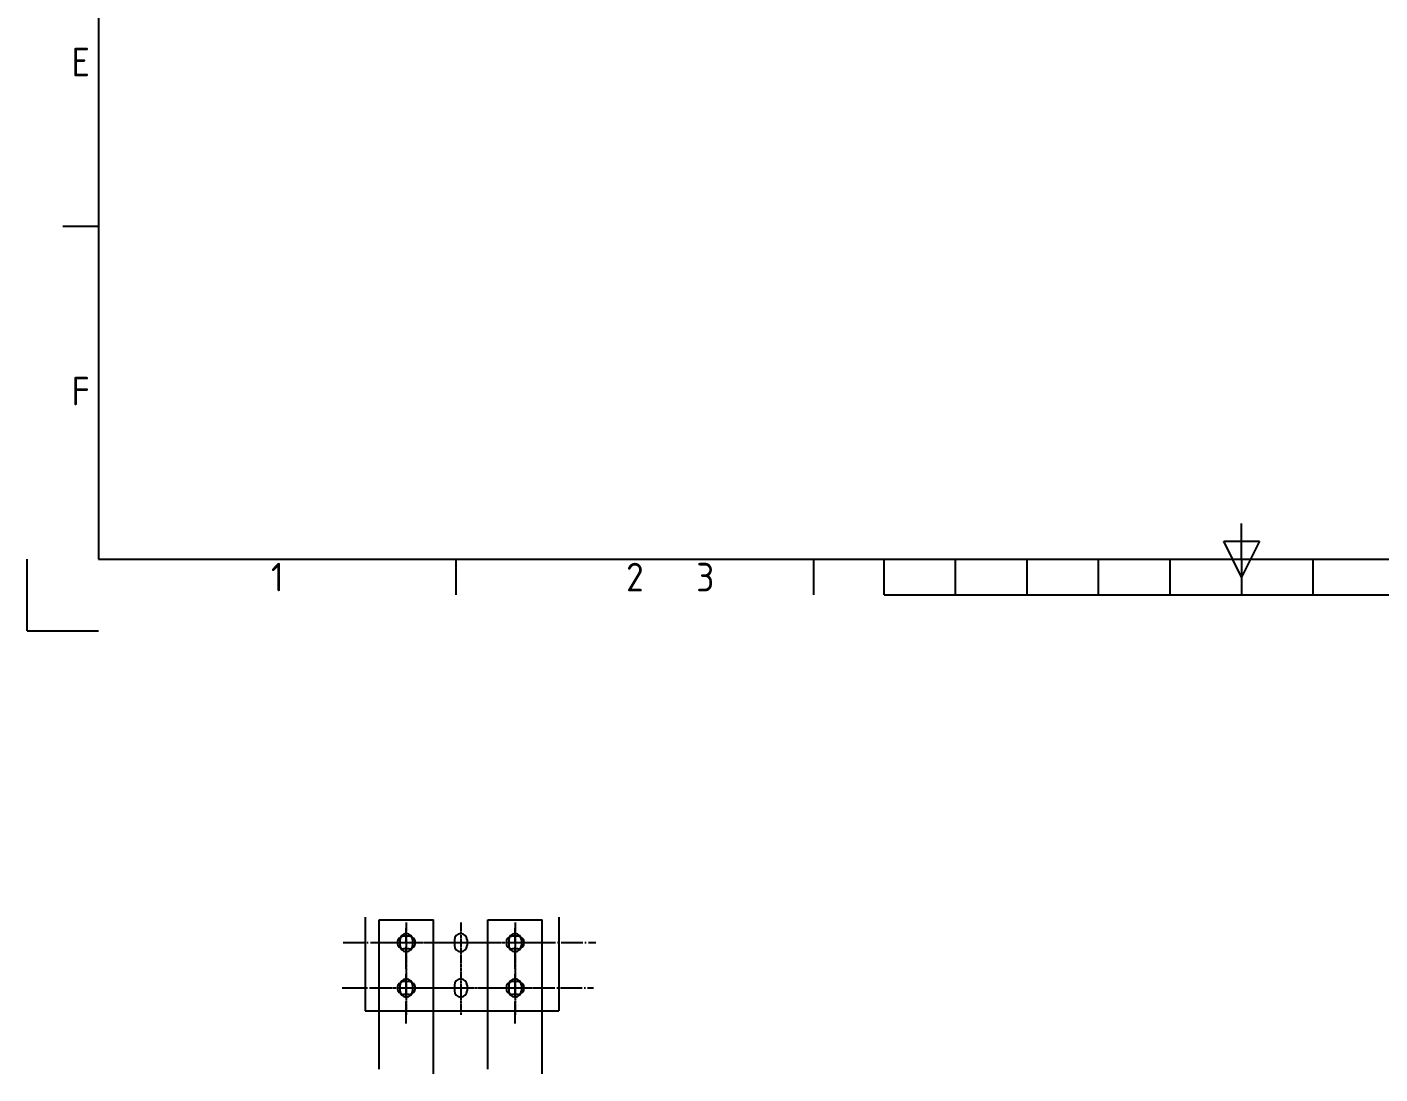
# Model space of a CAD drawing. Header units: millimetres. Extents: x 574498 to 1170950, y -60215 to -53982.
# Drawn here: x 584550 to 586041, y -60215 to -59061 of the extents above; entities that cross this region are included whole.
import ezdxf
from ezdxf.enums import TextEntityAlignment as Align

# ---------------------------------------------------------------- set-up
doc = ezdxf.new("R2010")
doc.units = ezdxf.units.MM
doc.linetypes.add('ACAD_ISO04W100', pattern=[30, 24, -3, 0, -3])
doc.linetypes.add('CENTER', pattern=[2, 1.25, -0.25, 0.25, -0.25])
for name, color, linetype in [('01', 7, 'Continuous'), ('FRAME050', 6, 'Continuous'), ('FRAME070', 5, 'Continuous'), ('FRAME200', 8, 'Continuous')]:
    doc.layers.add(name, color=color, linetype=linetype)
doc.styles.add('ISOCP', font='isocp.shx')

msp = doc.modelspace()

# ---------------------------------------------------------------- linework, layer by layer
for p, q in [((584922.50216, -60042.12737), (584922.50216, -60145.23153)), ((585135.98481, -60042.12737), (585135.98481, -60145.23153)), ((584960.79558, -60067.23153), (584960.79558, -60073.23153)), ((584974.79558, -60067.23153), (584974.79558, -60073.23153)), ((585020.79558, -60067.23153), (585020.79558, -60073.23153)), ((585034.79558, -60067.23153), (585034.79558, -60073.23153)), ((585080.79558, -60067.23153), (585080.79558, -60073.23153)), ((585094.79558, -60067.23153), (585094.79558, -60073.23153)), ((584960.79558, -60117.23153), (584960.79558, -60123.23153)), ((584974.79558, -60117.23153), (584974.79558, -60123.23153)), ((585020.79558, -60117.23153), (585020.79558, -60123.23153)), ((585034.79558, -60117.23153), (585034.79558, -60123.23153)), ((585080.79558, -60117.23153), (585080.79558, -60123.23153)), ((585094.79558, -60117.23153), (585094.79558, -60123.23153)), ((584922.50216, -60145.23153), (585135.98481, -60145.23153))]:
    msp.add_line(p, q)
at = {"color": 1, "linetype": 'CENTER'}
for p, q in [((584967.79558, -60048.02588), (584967.79558, -60149.92336)), ((585027.79558, -60048.02588), (585027.79558, -60149.92336)), ((585087.79558, -60048.02588), (585087.79558, -60149.92336)), ((584933.19052, -60070.23153), (585126.71445, -60070.23153)), ((584933.01402, -60120.23153), (585123.61058, -60120.23153))]:
    msp.add_line(p, q, dxfattribs=at)
for centre, start, end in [((584967.79558, -60067.23153), 0, 180), ((585027.79558, -60067.23153), 0, 180), ((585087.79558, -60067.23153), 0, 180), ((584967.79558, -60073.23153), 180, 0), ((585027.79558, -60073.23153), 180, 0), ((585087.79558, -60073.23153), 180, 0), ((584967.79558, -60117.23153), 0, 180), ((585027.79558, -60117.23153), 0, 180), ((585087.79558, -60117.23153), 0, 180), ((584967.79558, -60123.23153), 180, 0), ((585027.79558, -60123.23153), 180, 0), ((585087.79558, -60123.23153), 180, 0)]:
    msp.add_arc(centre, 7, start, end)
at = {"layer": '01', "color": 4}
for p, q in [((584937.79558, -60209.5898), (584937.79558, -60045.23153)), ((584937.79558, -60045.23153), (584997.79558, -60045.23153)), ((584997.79558, -60214.94135), (584997.79558, -60045.23153)), ((585057.79558, -60209.5898), (585057.79558, -60045.23153)), ((585057.79558, -60045.23153), (585117.79558, -60045.23153)), ((585117.79558, -60214.94135), (585117.79558, -60045.23153)), ((584970.79558, -60063.23153), (584964.79558, -60063.23153)), ((585090.79558, -60063.23153), (585084.79558, -60063.23153)), ((584970.79558, -60077.23153), (584964.79558, -60077.23153)), ((585090.79558, -60077.23153), (585084.79558, -60077.23153)), ((584970.79558, -60113.23153), (584964.79558, -60113.23153)), ((585090.79558, -60113.23153), (585084.79558, -60113.23153)), ((584970.79558, -60127.23153), (584964.79558, -60127.23153)), ((585090.79558, -60127.23153), (585084.79558, -60127.23153))]:
    msp.add_line(p, q, dxfattribs=at)
at = {"layer": '01', "color": 4, "linetype": 'ACAD_ISO04W100'}
for p, q in [((584967.79558, -60159.18471), (584967.79558, -60054.12549)), ((585087.79558, -60159.18471), (585087.79558, -60054.12549)), ((584898.07154, -60070.23153), (585056.7899, -60070.23153)), ((585018.07154, -60070.23153), (585176.7899, -60070.23153)), ((584897.25918, -60120.23153), (585054.17322, -60120.23153)), ((585017.25918, -60120.23153), (585174.17322, -60120.23153))]:
    msp.add_line(p, q, dxfattribs=at)
at = {"layer": '01', "color": 4}
for centre, start, end in [((584964.79558, -60070.23153), 90, 270), ((584970.79558, -60070.23153), 270, 90), ((585084.79558, -60070.23153), 90, 270), ((585090.79558, -60070.23153), 270, 90), ((584964.79558, -60120.23153), 90, 270), ((584970.79558, -60120.23153), 270, 90), ((585084.79558, -60120.23153), 90, 270), ((585090.79558, -60120.23153), 270, 90)]:
    msp.add_arc(centre, 7, start, end, dxfattribs=at)
at = {"layer": 'FRAME050'}
for p, q in [((584628.52598, -59281.02761), (584589.10166, -59281.02761)), ((585888.83211, -59647.67379), (585888.83211, -59608.24947)), ((585869.11995, -59627.96163), (585908.54427, -59627.96163)), ((585888.83211, -59667.38595), (585869.11995, -59627.96163)), ((585908.54427, -59627.96163), (585888.83211, -59667.38595)), ((585022.76918, -59687.09811), (585022.76918, -59647.67379)), ((585417.01238, -59687.09811), (585417.01238, -59647.67379)), ((585494.58891, -59687.09811), (585494.58891, -59647.67379)), ((585573.43755, -59687.09811), (585573.43755, -59647.67379)), ((585652.28619, -59687.09811), (585652.28619, -59647.67379)), ((585731.13483, -59687.09811), (585731.13483, -59647.67379)), ((585809.98347, -59687.09811), (585809.98347, -59647.67379)), ((585888.83211, -59647.67379), (585888.83211, -59687.09811)), ((585967.68075, -59687.09811), (585967.68075, -59647.67379)), ((585494.58891, -59687.09811), (586283.07531, -59687.09811))]:
    msp.add_line(p, q, dxfattribs=at)
at = {"layer": 'FRAME070'}
for p, q in [((584628.52598, -57463.56646), (584628.52598, -59647.67379)), ((584628.52598, -59647.67379), (587642.93074, -59647.67379))]:
    msp.add_line(p, q, dxfattribs=at)
at = {"layer": 'FRAME200'}
for q in [(584549.67734, -59647.67379), (584628.52598, -59726.52243)]:
    msp.add_line((584549.67734, -59726.52243), q, dxfattribs=at)

# ---------------------------------------------------------------- texts
at = {"layer": 'FRAME050', "style": 'ISOCP'}
for s, p in [('E', (584608.81382, -59099.67574)), ('F', (584608.81382, -59462.37949)), ('1', (584825.64758, -59667.38595)), ('2', (585219.89078, -59667.38595)), ('3', (585297.46731, -59667.38595))]:
    msp.add_text(s, height=31.53946, dxfattribs=at).set_placement(p, align=Align.MIDDLE)

doc.saveas('drawing.dxf')
